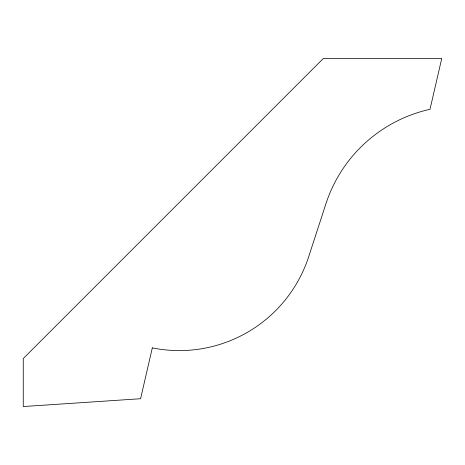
<?xml version="1.0" encoding="UTF-8"?>
<svg xmlns="http://www.w3.org/2000/svg" width="465" height="465" viewBox="0 0 465 465"><rect width="100%" height="100%" fill="white"/><g stroke="black" fill="none" stroke-linecap="round" stroke-linejoin="round"><path stroke-width="0.7" d="M152.322 347.878L140.587 398.726L23.25 406.55L23.25 358.567L323.367 58.451L441.75 58.451L430.015 109.298A141.842 141.842 0 0 0 325.878 203.885L308.714 256.634A136.047 136.047 0 0 1 152.322 347.878"/></g></svg>
